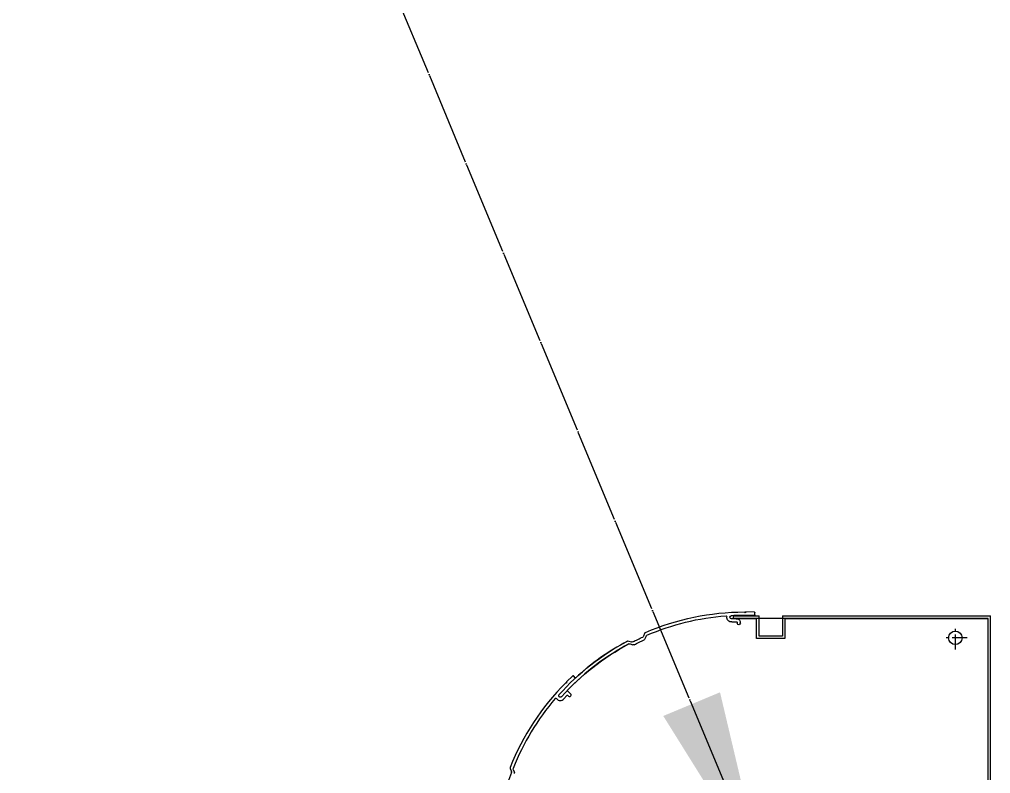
# Model space of a CAD drawing. Header units: millimetres. Extents: x 150937 to 394412, y 327166 to 584759.
# Drawn here: x 191116 to 191739, y 388051 to 388535 of the extents above; entities that cross this region are included whole.
import ezdxf

# ---------------------------------------------------------------- set-up
doc = ezdxf.new("R2010")
doc.units = ezdxf.units.MM
doc.linetypes.add('CEN', pattern=[62, 60, -1, 0, -1])
doc.linetypes.add('CENTER', pattern=[50.8, 31.75, -6.35, 6.35, -6.35])
doc.layers.add('지시선', color=1, linetype='CEN', lineweight=20)
doc.styles.get("Standard").update_dxf_attribs({"font": 'arial.ttf'})
doc.dimstyles.new('양쪽화살표지름', dxfattribs={"dimtxt": 3.5, "dimasz": 3.5, "dimexe": 2, "dimexo": 1.5, "dimgap": 0.8, "dimtad": 1, "dimdsep": 46, "dimtxsty": 'Standard', "dimcen": 0, "dimclrd": 1, "dimclre": 1, "dimclrt": 2, "dimazin": 2, "dimtfac": 1, "dimtmove": 0, "dimatfit": 1, "dimfxl": 0, "dimlwd": 25, "dimlwe": 25, "dimarcsym": 0})

# ---------------------------------------------------------------- blocks, each defined once
blk = doc.blocks.new('sef')
for p, q in [((8556.46, 2349.95), (8556.44, 2351.3)), ((8556.73, 2351.61), (8562.25, 2351.71)), ((8558.54, 2349.63), (8556.77, 2349.65)), ((8562.25, 2351.71), (8562.76, 2351.22)), ((8562.76, 2351.22), (8563.25, 2351.73)), ((8565.8, 2344.54), (8565.83, 2345.04)), ((8567.83, 2344.92), (8567.8, 2344.42)), ((8571.25, 2345.27), (8568.35, 2345.39)), ((8568.47, 2347.38), (8571.37, 2347.27)), ((8627.2, 2337.99), (8627.87, 2336.17)), ((8626.32, 2336.18), (8627, 2334.36)), ((8636.6, 2331.24), (8634.75, 2330.63)), ((8637.46, 2333.05), (8635.62, 2332.44))]:
    blk.add_line(p, q)
for centre, radius, start, end in [((8556.74, 2351.31), 0.3, 91.09406, 181.15622), ((8556.76, 2349.95), 0.3, 181.15622, 270.92095), ((8563.15, 2191.7), 157.99, 86.97274, 91.67354), ((8563.15, 2191.7), 160, 66.61584, 89.97313), ((8566.8, 2344.48), 1, 176.60979, 356.60979), ((8568.32, 2344.89), 2.5, 86.60979, 176.60979), ((8568.32, 2344.89), 0.5, 86.60979, 176.60979), ((8571.43, 2348.27), 3, 266.60979, 4.823), ((8571.33, 2348.38), 1.11, 272.01301, 81.28653), ((8575.31, 2348.42), 0.901, 112.32863, 173.60781), ((8563.15, 2191.7), 157.99, 66.64721, 85.71093), ((8626.26, 2337.65), 1, 20.10135, 66.61584), ((8625.38, 2335.84), 1, 20.34237, 66.64721), ((8627.94, 2334.71), 1, 200.34237, 245.62898), ((8563.15, 2191.7), 155.99, 62.9963, 65.62898), ((8628.81, 2336.51), 1, 200.10135, 245.61148), ((8563.15, 2191.7), 157.99, 63.0138, 65.61148), ((8635.3, 2333.39), 1, 243.0138, 288.52393), ((8636.91, 2330.29), 1, 61.97807, 108.28291), ((8563.15, 2191.7), 157.99, 41.95912, 61.97807), ((8637.78, 2332.11), 1, 62.00944, 108.52393), ((8563.15, 2191.7), 160, 41.92245, 62.00944), ((8634.44, 2331.58), 1, 242.9963, 288.28291), ((8681.36, 2298.04), 1.01, 219.79272, 50.02221)]:
    blk.add_arc(centre, radius, start, end)
blk = doc.blocks.new('C-1 DRUM SIDE')
for p, q in [((-168.16, 317.53), (-151.56, 317.53)), ((-168.16, 317.53), (-168.16, 315.93)), ((-168.16, 315.93), (-153.16, 315.93)), ((-168.16, 315.93), (-153.16, 315.93)), ((-4.6, 315.93), (-168.16, 315.93)), ((-153.16, 302.93), (-153.16, 315.93)), ((-151.56, 304.53), (-151.56, 317.53)), ((-136.56, 317.53), (-3, 317.53)), ((-136.56, 317.53), (-136.56, 304.53)), ((-134.96, 315.93), (-4.6, 315.93)), ((-134.96, 315.93), (-134.96, 302.93)), ((-4.6, 1.6), (-4.6, 315.93)), ((-3, 0), (-3, 317.53)), ((-134.96, 302.93), (-153.16, 302.93)), ((-136.56, 304.53), (-151.56, 304.53)), ((-275.11, 274.46), (-275.82, 274.47)), ((-275.11, 274.46), (-275.82, 274.47)), ((-275.1, 275.16), (-275.11, 274.46)), ((-275.1, 275.16), (-275.11, 274.46)), ((-271.12, 278.99), (-275.1, 275.16)), ((-271.12, 278.99), (-275.1, 275.16)), ((-269.42, 277.67), (-270.69, 278.99)), ((-269.42, 277.67), (-270.69, 278.99)), ((-272.53, 267.58), (-274.8, 269.6)), ((-276.91, 264.25), (-274.94, 266.38)), ((-276.91, 264.25), (-274.94, 266.38)), ((-274.23, 266.42), (-273.86, 266.09)), ((-274.23, 266.42), (-273.86, 266.09)), ((-272.53, 267.58), (-272.91, 267.92)), ((-311.32, 219.54), (-310.5, 217.78)), ((-311.32, 219.54), (-310.5, 217.78)), ((-309.42, 218.88), (-308.61, 217.11)), ((-309.42, 218.88), (-308.61, 217.11))]:
    blk.add_line(p, q)
at = {"color": 1, "linetype": 'CENTER', "ltscale": 0.3}
for p, q in [((-25.6, 295.97), (-25.6, 310.97)), ((-18.07, 303.47), (-33.07, 303.47))]:
    blk.add_line(p, q, dxfattribs=at)
blk.add_circle((-25.6, 303.47), 4.35)
for centre, radius, start, end in [((-160.95, 160.05), 157.99, 118.02193, 136.10425), ((-160.95, 160.05), 157.99, 118.02193, 136.10425), ((-160.95, 160.05), 160, 117.99056, 132.68554), ((-160.95, 160.05), 160, 117.99056, 132.68554), ((-162.59, 161.38), 160, 135.02687, 158.38416), ((-162.59, 161.38), 160, 135.02687, 158.38416), ((-270.91, 278.78), 0.3, 43.84378, 133.90594), ((-270.91, 278.78), 0.3, 43.84378, 133.90594), ((-162.59, 161.38), 157.99, 139.28907, 158.35279), ((-162.59, 161.38), 157.99, 139.28907, 158.35279), ((-282.01, 263.6), 0.901, 51.39219, 112.67137), ((-282.01, 263.6), 0.901, 51.39219, 112.67137), ((-279.15, 266.24), 3, 220.177, 318.39021), ((-279.15, 266.24), 3, 220.177, 318.39021), ((-274.57, 266.05), 0.5, 48.39021, 138.39021), ((-274.57, 266.05), 0.5, 48.39021, 138.39021), ((-273.2, 266.84), 1, 228.39021, 48.39021), ((-273.2, 266.84), 1, 228.39021, 48.39021), ((-310.41, 219.96), 1, 158.38416, 204.89865), ((-310.41, 219.96), 1, 158.38416, 204.89865), ((-308.51, 219.3), 1, 158.35279, 204.65763), ((-308.51, 219.3), 1, 158.35279, 204.65763), ((-162.59, 161.38), 157.99, 159.38852, 161.9862), ((-162.59, 161.38), 157.99, 159.38852, 161.9862), ((-311.41, 217.35), 1, 339.38852, 24.89865), ((-311.41, 217.35), 1, 339.38852, 24.89865), ((-309.52, 216.7), 1, 339.37102, 24.65763), ((-309.52, 216.7), 1, 339.37102, 24.65763)]:
    blk.add_arc(centre, radius, start, end)
at = {"xscale": -1}
blk.add_blockref('sef', (8402.21, -2031.65), dxfattribs=at)
blk.add_blockref('sef', (8402.21, -2031.65), dxfattribs=at)
blk = doc.blocks.new('지시선_motor')
at = {"layer": '지시선'}
blk.add_leader([(1.35, -0.85), (-476.24, 1144.39)], dimstyle='양쪽화살표지름', override={"dimasz": 120, "dimgap": 0.8, "dimtad": 0}, dxfattribs=at)

msp = doc.modelspace()

# ---------------------------------------------------------------- block references
for name, p in [('지시선_motor', (191592.115, 387986.079)), ('C-1 DRUM SIDE', (191742.115, 387835.079))]:
    msp.add_blockref(name, p)

doc.saveas('drawing.dxf')
